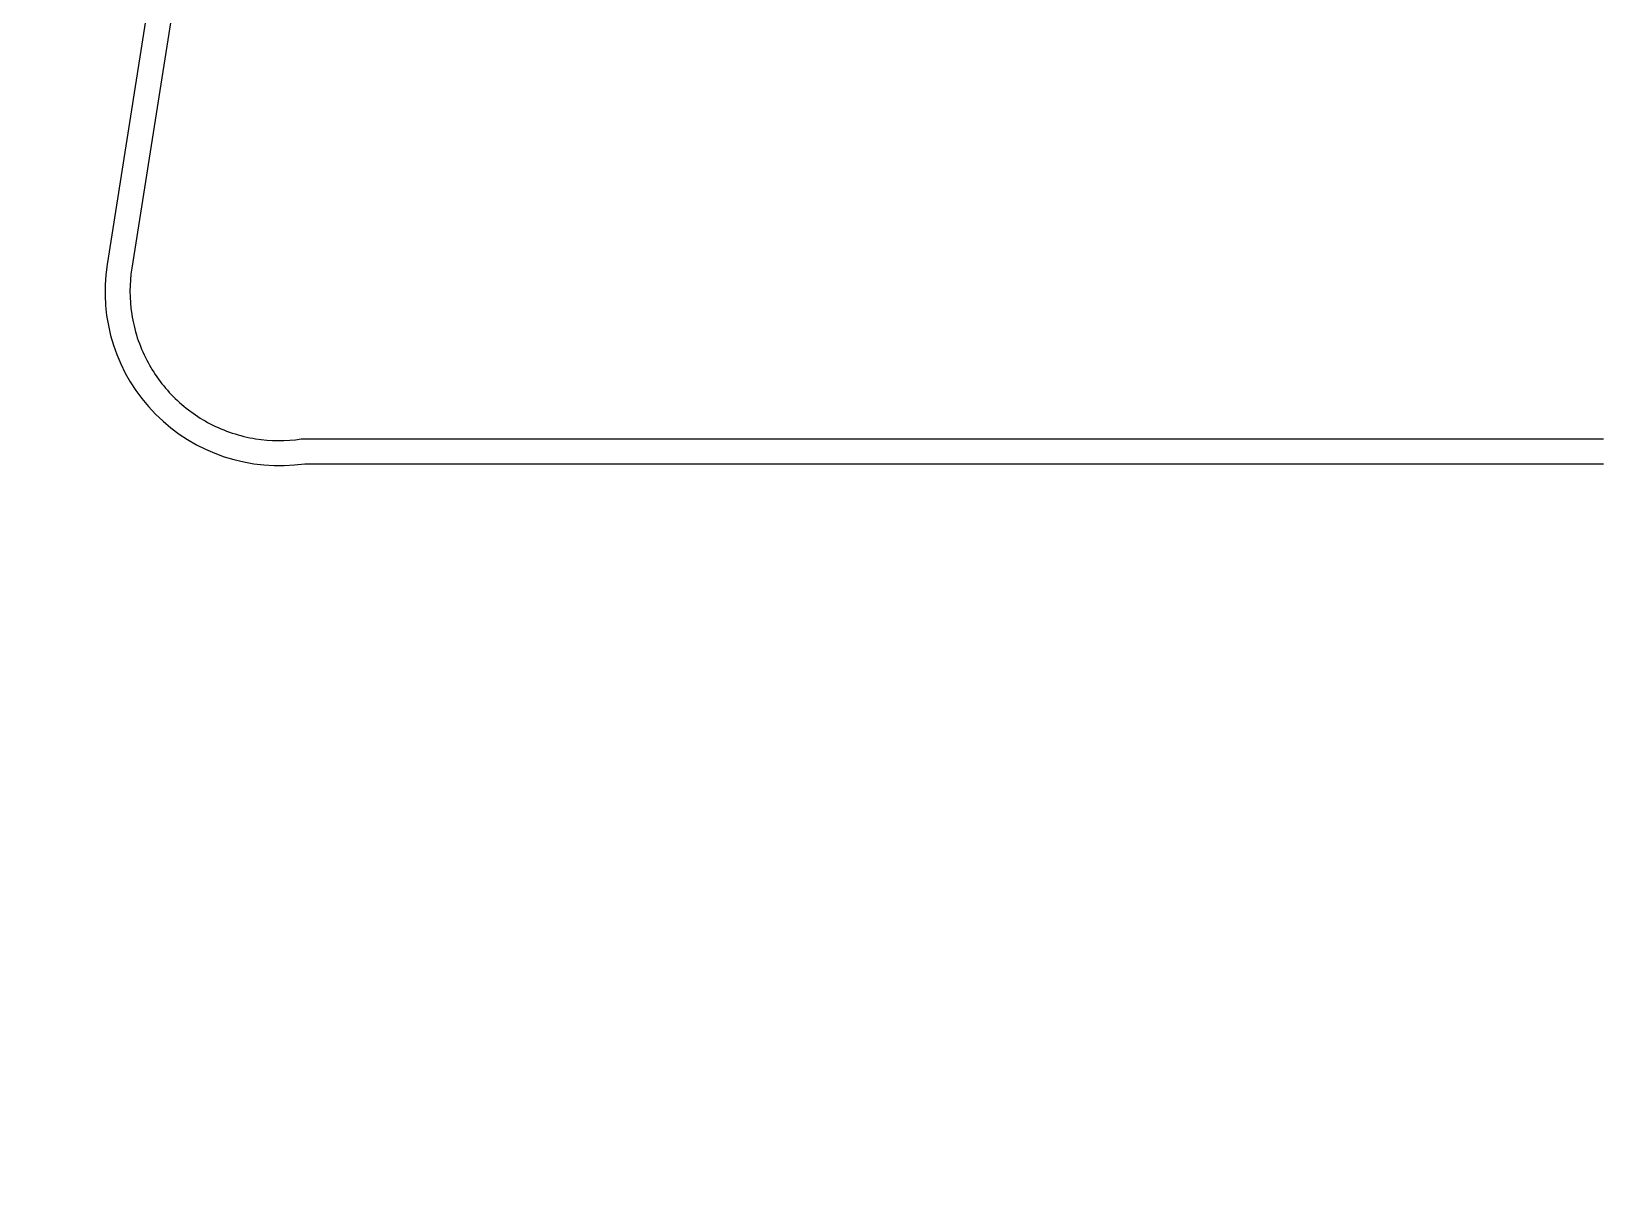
# Model space of a CAD drawing. Header units: metres. Extents: x -17 to 580, y -130 to 19.
# Drawn here: x 139.47 to 152.06, y -69.9 to -60.69 of the extents above; entities that cross this region are included whole.
import ezdxf

# ---------------------------------------------------------------- set-up
doc = ezdxf.new("R2010")
doc.units = ezdxf.units.M
doc.linetypes.add('Style Grey Lines_2', pattern=[0])
doc.layers.add('Furniture', color=7, linetype='Continuous', true_color=0x7a8bf7)

msp = doc.modelspace()

# ---------------------------------------------------------------- linework, layer by layer
at = {"layer": 'Furniture', "linetype": 'Style Grey Lines_2'}
for points in [[(49.871575, -24.1729484), (49.871575, -23.9729484), (49.871575, -8.3531475), (112.8751984, -8.3531475), (112.8751984, -19.4006973), (147.0692031, -19.4006979), (140.272274, -62.5821843)], [(141.6289669, -63.9492076), (141.6436841, -63.9470054), (152.0587435, -63.9470054)]]:
    msp.add_lwpolyline(points, dxfattribs=at)
msp.add_lwpolyline([(-6.2033067, -69.8794843), (8.6028079, -69.9036797), (8.6028079, -24.1729484), (50.071575, -24.1729484), (50.071575, -8.5531475), (112.6634296, -8.5531475), (112.6634296, -19.6006973), (146.83526, -19.6006979), (140.0747065, -62.5510864, 0.5065377408), (141.6585652, -64.1470054), (152.0587435, -64.1470054)], format="xyb", dxfattribs=at)
at = {"layer": 'Furniture'}
for points in [[(140.272274, -62.5821843), (140.2529148, -62.705175), (140.2531959, -62.8285871), (140.2715291, -62.9483022)], [(140.2715291, -62.9483022), (140.2912831, -63.0772943), (140.3320446, -63.2023164), (140.3921396, -63.318183)], [(140.3921396, -63.318183), (140.4470114, -63.4239791), (140.5181217, -63.5223728), (140.604396, -63.609304)], [(140.604396, -63.609304), (140.6921215, -63.6976975), (140.7918149, -63.7705009), (140.8992151, -63.8265544)], [(140.8992151, -63.8265544), (141.013575, -63.8862403), (141.1369493, -63.9270794), (141.2643425, -63.9474139)], [(141.2643425, -63.9474139), (141.3834528, -63.9664262), (141.506346, -63.9675566), (141.6289669, -63.9492076)]]:
    msp.add_open_spline(points, degree=3, dxfattribs=at)

doc.saveas('drawing.dxf')
